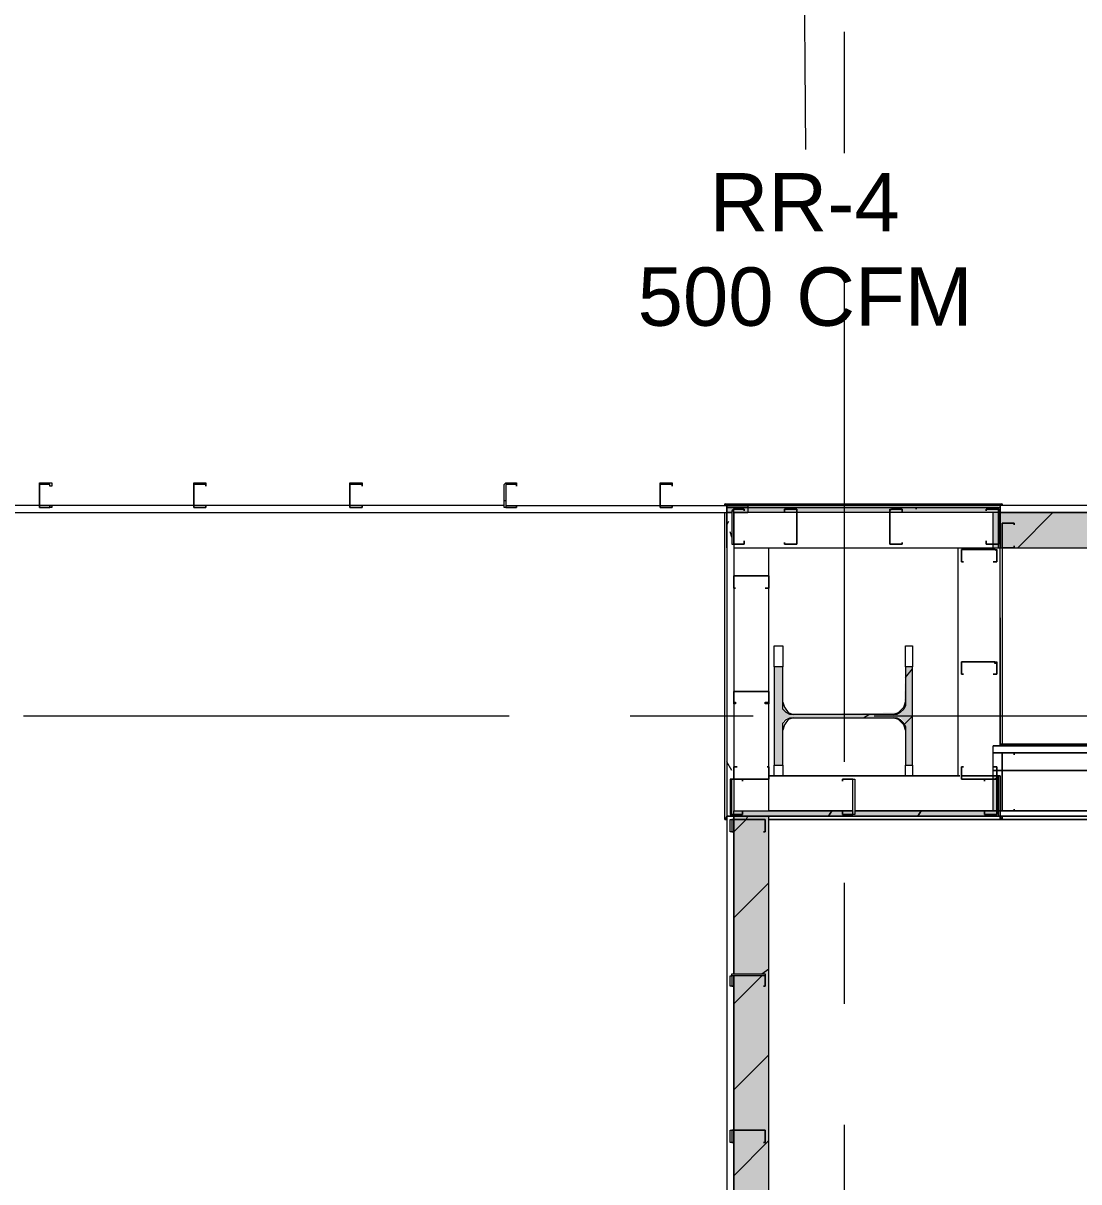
# Model space of a CAD drawing. Header units: metres. Extents: x 29 to 268, y -7 to 151.
# Drawn here: x 53.763 to 56.523, y 32.792 to 35.819 of the extents above; entities that cross this region are included whole.
import ezdxf

# ---------------------------------------------------------------- set-up
doc = ezdxf.new("R2010")
doc.units = ezdxf.units.M
doc.layers.add('HVAC - Ductos', color=5, linetype='Continuous', lineweight=50)
doc.layers.add('PDF2_Geometry', color=7, linetype='Continuous', true_color=0xaaaaaa)
doc.layers.add('PDF2_Solid Fills', color=7, linetype='Continuous', true_color=0xffffff)
doc.layers.add('PDF2_Text', color=7, linetype='Continuous')
doc.styles.add('PDF Helvetica', font='')
doc.styles.get('PDF Helvetica').set_extended_font_data('Helvetica')

msp = doc.modelspace()

# ---------------------------------------------------------------- hatches: boundary and pattern name
at = {"layer": 'PDF2_Solid Fills', "lineweight": 0, "transparency": 33554559}
for points in [[(56.2987, 34.5404), (56.2987, 34.4487), (56.3171, 34.4487), (56.3171, 34.5541), (55.6021, 34.5541), (55.6021, 34.5404)], [(56.3264, 34.4488), (57.825, 34.4533), (57.8296, 34.4533), (58.6313, 34.4488), (58.6363, 34.4488), (58.6363, 34.4533), (58.6409, 34.4533), (59.7842, 34.4488), (59.7912, 34.4488), (59.7912, 34.5404), (56.3171, 34.5404), (56.3171, 34.4488)], [(56.0696, 34.1371), (56.065, 34.0317), (56.0558, 34.0225), (56.0467, 34.0179), (55.7671, 34.0133), (55.7671, 34.0179), (55.7579, 34.0225), (55.7533, 34.0271), (55.7487, 34.0271), (55.7487, 34.1371), (55.7258, 34.1371), (55.7258, 33.8804), (55.7487, 33.8804), (55.7487, 33.995), (55.7579, 34.0041), (56.0558, 34.0041), (56.0696, 33.9904), (56.0696, 33.8804), (56.0879, 33.8804), (56.0879, 34.1371)], [(55.6204, 33.7475), (56.3125, 33.7475), (56.3125, 33.8529), (56.2987, 33.8529), (56.2987, 33.7613), (55.6204, 33.7613)]]:
    msp.add_hatch(color=256, dxfattribs=at).paths.add_polyline_path(points)
h = msp.add_hatch(color=256, dxfattribs=at)
h.paths.add_polyline_path([(55.7121, 28.0228), (55.7121, 33.7475), (55.6204, 33.7475), (55.6204, 28.0228)])
h.paths.add_polyline_path([(55.7121, 25.2912), (55.7121, 27.8991), (55.6204, 27.8991), (55.6204, 25.2912)])

# ---------------------------------------------------------------- linework, layer by layer
at = {"layer": 'HVAC - Ductos', "lineweight": 0}
msp.add_lwpolyline([(55.8038, 36.0529), (55.8084, 35.4891)], dxfattribs=at)
at = {"layer": 'PDF2_Geometry', "lineweight": 0}
for points in [[(55.9091, 35.7963), (55.9091, 35.48)], [(55.9091, 35.1592), (55.9091, 33.8896)], [(53.8054, 34.6138), (53.8054, 34.6138)], [(54.2408, 34.6092), (54.2408, 34.6092)], [(54.6166, 34.6138), (54.6166, 34.6138)], [(54.6487, 34.6092), (54.6487, 34.6092)], [(55.0245, 34.6138), (55.0245, 34.6138)], [(55.0521, 34.6092), (55.0521, 34.6092)], [(55.4279, 34.6138), (55.4279, 34.6138)], [(55.4599, 34.6092), (55.4599, 34.6092)], [(43.3049, 34.5404), (43.3049, 34.5587), (43.6532, 34.5587), (43.6853, 34.5587), (43.6853, 34.5541), (43.6853, 34.5404), (55.6158, 34.5404), (55.6021, 34.5404), (55.6021, 34.5541), (56.3171, 34.5541), (56.3171, 34.5404), (56.3125, 34.5404), (56.0283, 34.5404), (55.7854, 34.5404), (55.6204, 34.5404), (55.6204, 34.4487), (55.6204, 33.8437), (55.6204, 33.7613), (55.7121, 33.7613), (55.9321, 33.7613)], [(45.2757, 34.5587), (44.8724, 34.5587), (44.4644, 34.5587), (44.0611, 34.5587), (43.6853, 34.5587), (43.6853, 34.5541), (43.6853, 34.5404), (55.6158, 34.5404)], [(55.0199, 34.5587), (54.6166, 34.5587), (54.2087, 34.5587), (53.8054, 34.5587), (53.3975, 34.5587), (52.9941, 34.5587)], [(53.8054, 34.5541), (53.8054, 34.5541)], [(53.8054, 34.5541), (53.8054, 34.5541)], [(54.2408, 34.5587), (54.2408, 34.5587)], [(54.6166, 34.5541), (54.6166, 34.5541)], [(54.6166, 34.5541), (54.6166, 34.5541)], [(54.6487, 34.5587), (54.6487, 34.5587)], [(55.0245, 34.5587), (55.4279, 34.5587), (55.6021, 34.5587), (55.6021, 34.4487), (55.6021, 33.7475), (55.7121, 33.7475), (56.3171, 33.7475), (56.3171, 33.8529), (56.3125, 33.8529), (56.3079, 33.8529), (56.2987, 33.8529), (56.2162, 33.8529)], [(55.0245, 34.5541), (55.0245, 34.5541)], [(55.0521, 34.5587), (55.0521, 34.5587)], [(55.4279, 34.5541), (55.4279, 34.5541)], [(55.4279, 34.5541), (55.4279, 34.5541)], [(55.4599, 34.5587), (55.4599, 34.5587)], [(56.3171, 34.5587), (55.6021, 34.5587), (55.5975, 34.5633), (56.3217, 34.5633), (56.3217, 34.5587)], [(55.5975, 34.5587), (55.5975, 34.5633), (56.3217, 34.5633), (56.3171, 34.5587), (55.6021, 34.5587), (55.6571, 34.5587), (55.6021, 34.5587)], [(56.3171, 34.2654), (56.3171, 33.9308), (56.3171, 34.4487), (56.3171, 34.5404), (56.3125, 34.5404), (56.3125, 34.5541), (55.6021, 34.5541), (55.6021, 34.5587), (55.6021, 34.5541), (55.6021, 34.5404), (55.6021, 34.4487), (55.6021, 33.7475), (55.6204, 33.7475), (55.7121, 33.7475)], [(55.6021, 34.5541), (55.6021, 34.5541)], [(56.2117, 33.8529), (55.7121, 33.8529), (55.7121, 34.4487), (56.2987, 34.4487), (56.3125, 34.4487), (56.3171, 34.4487), (56.3171, 34.5587), (55.6571, 34.5587), (55.6571, 34.5404), (55.6204, 34.5404)], [(56.2804, 34.545), (56.2804, 34.545)], [(55.6204, 33.7475), (55.6204, 33.7383), (55.6204, 33.335), (55.6204, 33.7383), (55.6204, 33.7475), (55.6021, 33.7475), (55.5975, 33.7383), (55.6021, 33.7383), (55.5975, 33.7383), (55.5975, 34.5404)], [(55.6021, 34.4487), (55.6021, 34.5404), (55.6021, 33.7475), (55.6204, 33.7475), (55.7121, 33.7475), (56.3125, 33.7475), (56.3125, 33.7613), (56.3171, 33.7613), (56.3171, 33.8529)], [(55.6021, 34.5404), (55.6021, 34.5404)], [(56.2987, 34.4487), (56.2987, 34.4579), (56.2987, 34.5404), (56.0283, 34.5404), (55.7854, 34.5404), (55.6204, 34.5404), (55.6571, 34.5404)], [(56.0604, 34.5404), (56.0604, 34.5404)], [(56.3125, 34.4487), (56.3125, 34.5404)], [(56.0604, 34.4625), (56.0604, 34.4625)], [(56.2804, 34.4671), (56.2804, 34.4671)], [(56.3125, 34.4579), (56.3125, 34.4579)], [(56.3125, 34.4579), (56.3125, 34.4579)], [(56.3217, 33.7475), (56.3217, 33.7383), (56.3171, 33.7475), (55.7854, 33.7475), (56.3171, 33.7475), (56.3171, 33.7383), (56.7525, 33.7383), (56.3171, 33.7383), (56.3171, 33.7475), (56.3171, 33.7613), (56.3079, 33.7613), (55.9367, 33.7613), (56.3079, 33.7613), (56.3171, 33.7613), (56.3171, 33.8529), (56.3079, 33.8529), (56.2162, 33.8529), (56.3079, 33.8529), (56.3171, 33.8529), (56.3171, 33.7475), (55.6204, 33.7475), (55.6204, 33.7521), (55.6204, 33.7613), (55.9321, 33.7613), (55.7121, 33.7613), (55.7121, 33.8529), (56.2117, 33.8529), (56.2071, 33.8529), (56.2071, 34.4487), (56.3171, 34.4487)], [(56.3125, 34.4487), (56.3171, 34.4487)], [(56.3217, 34.4487), (56.3217, 33.9308)], [(56.2208, 34.4121), (56.2208, 34.4121)], [(56.2987, 34.4121), (56.2987, 34.4121)], [(55.625, 34.3433), (55.625, 34.3433)], [(55.7029, 34.3433), (55.7029, 34.3433)], [(55.7258, 34.1371), (55.7258, 34.1921), (55.7487, 34.1921), (55.7487, 34.1371)], [(56.0696, 34.1371), (56.0696, 34.1921), (56.0879, 34.1921), (56.0879, 34.1371)], [(56.0696, 34.1095), (56.0879, 34.1325)], [(56.2208, 34.1187), (56.2208, 34.1187)], [(56.2987, 34.1187), (56.2987, 34.1187)], [(55.6204, 34.0729), (55.6204, 34.0729)], [(55.6204, 34.0729), (55.6204, 34.0729)], [(55.7487, 34.0454), (55.7533, 34.0317), (55.7625, 34.0179), (55.7762, 34.0133)], [(56.0375, 34.0133), (56.0512, 34.0179), (56.065, 34.0317), (56.0696, 34.0454)], [(55.0337, 34.0087), (53.7641, 34.0087)], [(55.6708, 34.0087), (55.35, 34.0087)], [(55.7762, 34.0041), (55.7625, 33.9995), (55.7533, 33.9858), (55.7487, 33.9721)], [(55.9595, 34.0041), (55.9733, 34.0133)], [(57.2567, 34.0087), (55.9871, 34.0087)], [(56.0696, 33.9721), (56.065, 33.9858), (56.0512, 33.9995), (56.0375, 34.0041)], [(56.065, 33.9858), (56.0879, 34.0087)], [(55.9367, 33.7613), (56.2987, 33.7613), (56.2987, 33.8437), (56.2987, 33.8529), (56.2987, 33.8667), (56.3079, 33.8667), (56.3217, 33.8667), (56.7479, 33.8667), (56.3217, 33.8667), (56.3079, 33.8667), (56.2987, 33.8667), (56.2987, 33.9125), (56.7525, 33.9125)], [(56.7525, 33.9125), (56.2987, 33.9125), (56.2987, 33.9308), (56.7525, 33.9308)], [(56.2987, 33.9308), (56.2987, 33.9308)], [(56.7525, 33.9308), (56.2987, 33.9308), (56.7525, 33.9308)], [(56.7525, 33.9354), (56.3171, 33.9354), (56.3171, 33.9308), (56.7525, 33.9308)], [(60.2313, 33.7475), (60.2313, 33.9125), (60.2313, 33.9308), (56.7525, 33.9308), (56.7525, 33.9125), (56.7525, 33.8667), (56.7525, 33.7613), (56.3171, 33.7613), (56.7525, 33.7613), (56.7525, 33.7475), (56.3171, 33.7475), (56.7525, 33.7475), (56.7525, 33.9125), (56.7525, 33.9308), (56.7525, 33.9125), (56.7525, 33.7475), (56.7525, 31.0158), (56.7525, 30.8462), (56.7525, 30.8325), (56.7525, 33.6054), (56.7525, 30.8325), (56.7433, 30.8233), (57.5729, 30.8233), (57.5729, 27.2758)], [(56.7525, 33.9308), (56.3171, 33.9308)], [(56.3217, 33.9125), (56.3217, 33.9125)], [(56.3217, 33.9125), (56.3217, 33.9125)], [(56.3537, 33.9079), (56.3537, 33.9079)], [(55.7258, 33.8529), (55.7258, 33.8804)], [(55.7487, 33.8804), (55.7487, 33.8529)], [(56.0696, 33.8529), (56.0696, 33.8804)], [(56.0879, 33.8804), (56.0879, 33.8529)], [(55.6296, 33.8758), (55.6296, 33.8758)], [(55.7075, 33.8758), (55.7075, 33.8758)], [(56.2208, 33.8758), (56.2208, 33.8758)], [(56.2987, 33.8758), (56.2987, 33.8758)], [(56.3125, 33.7613), (56.3125, 33.8529)], [(56.3171, 33.8529), (56.3125, 33.8529)], [(55.9046, 33.8391), (55.9046, 33.8391)], [(55.9321, 33.8437), (55.9321, 33.8437)], [(56.2758, 33.8391), (56.2758, 33.8391)], [(55.9046, 33.7613), (55.9046, 33.7613)], [(56.2758, 33.7613), (56.2758, 33.7613)], [(56.3537, 33.7658), (56.3537, 33.7658)], [(55.6021, 33.7475), (55.6021, 33.7475)], [(55.6021, 33.7475), (56.3171, 33.7475), (55.6021, 33.7475)], [(55.6158, 33.7383), (55.6158, 33.7383)], [(55.6204, 33.7475), (55.6204, 33.7475)], [(55.7029, 33.7383), (55.7029, 33.7383)], [(55.7029, 33.7383), (55.7029, 33.7383)], [(55.9321, 33.7521), (55.9321, 33.7521)], [(56.7525, 33.7475), (56.3171, 33.7475), (56.7525, 33.7475), (56.3171, 33.7475), (56.7525, 33.7475)], [(55.6204, 33.7063), (55.6204, 33.7063)], [(55.6983, 33.7063), (55.6983, 33.7063)], [(55.9091, 33.5733), (55.9091, 33.2571)], [(55.6158, 33.3304), (55.6158, 33.3304)], [(55.6204, 33.3029), (55.6204, 33.3029)], [(55.6983, 33.3029), (55.6983, 33.3029)], [(55.7029, 33.3304), (55.7029, 33.3304)], [(55.9091, 32.9408), (55.9091, 31.6666)], [(55.6158, 32.9271), (55.6158, 32.9271)], [(55.7029, 32.9271), (55.7029, 32.9271)], [(55.7029, 32.9271), (55.7029, 32.9271)], [(55.6204, 32.895), (55.6204, 32.895)], [(55.6983, 32.895), (55.6983, 32.895)]]:
    msp.add_lwpolyline(points, dxfattribs=at)
for points in [[(53.8054, 34.5541), (53.8054, 34.6138), (53.8054, 34.6183), (53.8375, 34.6183), (53.8375, 34.6092), (53.8329, 34.6092), (53.8329, 34.6138), (53.8054, 34.6138), (53.8054, 34.5541), (53.8329, 34.5541), (53.8329, 34.5587), (53.8375, 34.5587), (53.8375, 34.5541)], [(54.2133, 34.5541), (54.2087, 34.5541), (54.2087, 34.6138), (54.2087, 34.6183), (54.2133, 34.6183), (54.2408, 34.6183), (54.2408, 34.6092), (54.2408, 34.6138), (54.2133, 34.6138), (54.2087, 34.6138), (54.2087, 34.5541), (54.2133, 34.5541), (54.2408, 34.5541)], [(54.6166, 34.5541), (54.6166, 34.6138), (54.6166, 34.6183), (54.6487, 34.6183), (54.6487, 34.6092), (54.6487, 34.6138), (54.6166, 34.6138), (54.6166, 34.5541), (54.6487, 34.5541)], [(55.0245, 34.5541), (55.0199, 34.5541), (55.0199, 34.6138), (55.0245, 34.6183), (55.0521, 34.6183), (55.0521, 34.6092), (55.0521, 34.6138), (55.0245, 34.6138), (55.0245, 34.5541), (55.0521, 34.5541)], [(55.4279, 34.5541), (55.4279, 34.6138), (55.4279, 34.6183), (55.4599, 34.6183), (55.4599, 34.6092), (55.4599, 34.6138), (55.4279, 34.6138), (55.4279, 34.5541), (55.4599, 34.5541)], [(54.2408, 34.5587), (54.2408, 34.5541)], [(54.6487, 34.5587), (54.6487, 34.5541)], [(55.0521, 34.5587), (55.0521, 34.5541)], [(55.4599, 34.5587), (55.4599, 34.5541)], [(56.3171, 34.5541), (56.3171, 34.5587), (55.6021, 34.5587), (55.6021, 34.5541)], [(55.6479, 34.5496), (55.6204, 34.5496), (55.6158, 34.545), (55.6158, 34.4579), (55.6204, 34.4579), (55.6479, 34.4579), (55.6479, 34.4671), (55.6479, 34.4579), (55.6204, 34.4579), (55.6204, 34.545), (55.6204, 34.5496), (55.6479, 34.5496), (55.6479, 34.545)], [(55.7533, 34.4579), (55.7854, 34.4579), (55.7854, 34.545), (55.7854, 34.5496), (55.7533, 34.5496), (55.7533, 34.5404), (55.7533, 34.5496), (55.7854, 34.5496), (55.7854, 34.545), (55.7854, 34.4579), (55.7533, 34.4579), (55.7533, 34.4625)], [(56.0329, 34.4579), (56.0283, 34.4579), (56.0283, 34.545), (56.0283, 34.5496), (56.0329, 34.5496), (56.0604, 34.5496), (56.0604, 34.5404), (56.0604, 34.5496), (56.0329, 34.5496), (56.0283, 34.545), (56.0283, 34.4579), (56.0329, 34.4579), (56.0604, 34.4579)], [(56.2804, 34.545), (56.2804, 34.5496)], [(56.3125, 34.5496), (56.3125, 34.545), (56.3125, 34.4579), (56.2804, 34.4579), (56.2804, 34.4671), (56.2804, 34.4579), (56.3125, 34.4579), (56.3125, 34.545), (56.3125, 34.5496), (56.2804, 34.5496)], [(56.3171, 34.4487), (59.7913, 34.4487), (59.7913, 34.5496), (59.7913, 34.5587), (59.7867, 34.5587), (56.3171, 34.5587)], [(55.6204, 34.4487), (56.3171, 34.4487), (56.3171, 34.5404), (56.3125, 34.5404), (56.0283, 34.5404), (55.7854, 34.5404), (55.6204, 34.5404)], [(56.3171, 34.5404), (59.7913, 34.5404)], [(56.3537, 34.5129), (56.3217, 34.5129), (56.3217, 34.5083), (56.3217, 34.4487), (56.3537, 34.4487), (56.3537, 34.4533), (56.3537, 34.4487), (56.3217, 34.4487), (56.3217, 34.5083), (56.3217, 34.5129), (56.3537, 34.5129), (56.3537, 34.5083)], [(56.0604, 34.4625), (56.0604, 34.4579)], [(56.2162, 34.4396), (56.2162, 34.4442), (56.3033, 34.4442), (56.3079, 34.4442), (56.3079, 34.4396), (56.3079, 34.4121), (56.2987, 34.4121), (56.3079, 34.4121), (56.3079, 34.4396), (56.3033, 34.4442), (56.2162, 34.4442), (56.2162, 34.4396), (56.2162, 34.4121)], [(56.2208, 34.4121), (56.2162, 34.4121)], [(55.6204, 34.3709), (55.6204, 34.3754), (55.7075, 34.3754), (55.7121, 34.3754), (55.7121, 34.3709), (55.7121, 34.3433), (55.7029, 34.3433), (55.7121, 34.3433), (55.7121, 34.3709), (55.7121, 34.3754), (55.7075, 34.3754), (55.6204, 34.3754), (55.6204, 34.3709), (55.6204, 34.3433)], [(55.625, 34.3433), (55.6204, 34.3433)], [(56.2162, 34.1463), (56.2162, 34.1508), (56.3033, 34.1508), (56.3079, 34.1508), (56.3079, 34.1463), (56.3079, 34.1187), (56.2987, 34.1187), (56.3079, 34.1187), (56.3079, 34.1463), (56.3033, 34.1463), (56.3033, 34.1508), (56.2162, 34.1508), (56.2162, 34.1463), (56.2162, 34.1187)], [(56.0696, 33.8804), (56.0879, 33.8804), (56.0879, 34.1371), (56.0696, 34.1371), (56.0696, 34.0363), (56.065, 34.0271), (56.0558, 34.0179), (56.0467, 34.0133), (55.7671, 34.0133), (55.7579, 34.0179), (55.7487, 34.0271), (55.7487, 34.0363), (55.7487, 34.1371), (55.7258, 34.1371), (55.7258, 33.8804), (55.7487, 33.8804), (55.7487, 33.9813), (55.7487, 33.9904), (55.7579, 33.9995), (55.7671, 34.0041), (56.0467, 34.0041), (56.0558, 33.9995), (56.065, 33.9904), (56.0696, 33.9813)], [(56.2208, 34.1187), (56.2162, 34.1187)], [(55.6204, 34.0729), (55.7075, 34.0729), (55.7121, 34.0729), (55.7121, 34.0408), (55.7029, 34.0408), (55.7029, 34.0454), (55.7121, 34.0454), (55.7121, 34.0729), (55.7075, 34.0729), (55.6204, 34.0729), (55.6204, 34.0454), (55.625, 34.0454), (55.625, 34.0408), (55.6204, 34.0408)], [(56.3171, 33.9308), (56.3171, 33.9354), (56.7525, 33.9354), (59.6721, 33.9354), (56.7525, 33.9354), (56.7525, 33.9308), (59.6355, 33.9308), (56.7525, 33.9308)], [(56.3217, 33.7613), (56.3217, 33.7658), (56.3217, 33.9125), (56.3537, 33.9125), (56.3537, 33.9079), (56.3537, 33.9125), (56.3217, 33.9125), (56.3217, 33.7658), (56.3217, 33.7613), (56.3537, 33.7613)], [(55.7121, 33.8483), (55.7121, 33.8437), (55.7075, 33.8437), (55.6204, 33.8437), (55.6204, 33.8483), (55.6204, 33.8758), (55.6296, 33.8758), (55.6204, 33.8758), (55.6204, 33.8483), (55.6204, 33.8437), (55.7075, 33.8437), (55.7121, 33.8437), (55.7121, 33.8483), (55.7121, 33.8758)], [(55.7075, 33.8758), (55.7121, 33.8758)], [(56.3079, 33.8483), (56.3079, 33.8437), (56.3033, 33.8437), (56.2162, 33.8437), (56.2162, 33.8483), (56.2162, 33.8758), (56.2208, 33.8758), (56.2162, 33.8758), (56.2162, 33.8483), (56.2162, 33.8437), (56.3033, 33.8437), (56.3079, 33.8483), (56.3079, 33.8758)], [(56.2987, 33.8758), (56.3079, 33.8758)], [(55.6433, 33.8437), (55.6158, 33.8437), (55.6112, 33.8437), (55.6112, 33.7521), (55.6158, 33.7521), (55.6433, 33.7521), (55.6433, 33.7613), (55.6433, 33.7521), (55.6158, 33.7521), (55.6158, 33.8437), (55.6433, 33.8437), (55.6433, 33.8391)], [(55.9046, 33.8391), (55.9046, 33.8437)], [(55.9321, 33.8437), (55.9367, 33.8437), (55.9367, 33.7521), (55.9321, 33.7521), (55.9046, 33.7521), (55.9046, 33.7613), (55.9046, 33.7521), (55.9321, 33.7521), (55.9321, 33.8437), (55.9046, 33.8437)], [(56.2758, 33.8391), (56.2758, 33.8437)], [(56.3033, 33.8437), (56.3079, 33.8437), (56.3079, 33.7521), (56.3033, 33.7521), (56.2758, 33.7521), (56.2758, 33.7613), (56.2758, 33.7521), (56.3033, 33.7521), (56.3079, 33.7521), (56.3079, 33.8437), (56.3033, 33.8437), (56.2758, 33.8437)], [(56.3537, 33.7658), (56.3537, 33.7613)], [(55.6021, 33.7475), (55.6021, 28.0228), (55.7121, 28.0228), (55.7121, 33.7475)], [(55.6112, 33.7383), (55.6158, 33.7383), (55.7029, 33.7383), (55.7029, 33.7063), (55.6983, 33.7063), (55.7029, 33.7063), (55.7029, 33.7383), (55.6158, 33.7383), (55.6158, 33.7063), (55.6204, 33.7063), (55.6112, 33.7063)], [(55.7121, 33.7383), (56.3217, 33.7383)], [(55.6112, 33.3304), (55.6158, 33.3304), (55.6158, 33.335), (55.7029, 33.335), (55.7029, 33.3304), (55.7029, 33.3029), (55.6983, 33.3029), (55.7029, 33.3029), (55.7029, 33.3304), (55.6158, 33.3304), (55.6158, 33.3029), (55.6204, 33.3029), (55.6112, 33.3029)], [(55.6204, 33.3304), (55.6204, 32.9271), (55.6204, 32.5192), (55.6204, 32.1158), (55.6204, 31.7079), (55.6204, 31.3046), (55.6204, 31.7079), (55.6204, 32.1158), (55.6204, 32.5192), (55.6204, 32.9271)], [(55.6112, 32.9271), (55.6158, 32.9271), (55.7029, 32.9271), (55.7029, 32.895), (55.6983, 32.895), (55.7029, 32.895), (55.7029, 32.9271), (55.6158, 32.9271), (55.6158, 32.895), (55.6204, 32.895), (55.6112, 32.895)]]:
    msp.add_lwpolyline(points, close=True, dxfattribs=at)
at = {"layer": 'PDF2_Geometry', "color": 254, "lineweight": 0, "true_color": 0xd2d2d2}
for points in [[(54.6212, 34.5541), (54.6212, 34.5541)], [(55.0199, 34.5725), (55.0245, 34.5725)], [(55.6158, 34.545), (55.6204, 34.545)], [(55.6204, 34.5496), (55.625, 34.5496)], [(56.0329, 34.4579), (56.0329, 34.4579)], [(56.23, 34.1508), (56.23, 34.1508)], [(56.2162, 34.1371), (56.2162, 34.1371)], [(55.6525, 34.0729), (55.6525, 34.0729)], [(55.6204, 34.0408), (55.6204, 34.0454)], [(56.3217, 33.8621), (56.3217, 33.8621)], [(55.9229, 33.8437), (55.9229, 33.8437)], [(56.3033, 33.8437), (56.3033, 33.8437)], [(56.3446, 33.7613), (56.3446, 33.7613)], [(55.6937, 33.7383), (55.6983, 33.7383)]]:
    msp.add_lwpolyline(points, dxfattribs=at)
at = {"layer": 'PDF2_Geometry', "color": 7, "lineweight": 0, "true_color": 0xffffff}
for points in [[(56.0971, 34.5496), (56.0971, 34.5541)], [(55.8679, 33.7475), (55.8771, 33.7613)], [(56.1017, 33.7475), (56.1108, 33.7613)]]:
    msp.add_lwpolyline(points, close=True, dxfattribs=at)
for points in [[(55.6067, 34.5175), (55.6021, 34.5083)], [(56.3263, 34.5404), (56.3263, 34.5404)], [(55.6158, 34.4763), (55.6112, 34.49)], [(55.6158, 33.8667), (55.6021, 33.8896)]]:
    msp.add_lwpolyline(points, dxfattribs=at)
at = {"layer": 'PDF2_Geometry', "color": 254, "lineweight": 0, "true_color": 0xd4d4d4}
for points in [[(56.3629, 34.4487), (56.4546, 34.5404)], [(55.6204, 33.7063), (55.6525, 33.7383), (55.6571, 33.7475)], [(55.6204, 33.4817), (55.7121, 33.5733)], [(55.6937, 33.335), (55.7121, 33.3487)], [(55.6204, 33.2571), (55.6937, 33.3304)], [(55.6204, 33.0325), (55.7121, 33.1241)], [(55.6204, 32.8079), (55.7121, 32.8995)]]:
    msp.add_lwpolyline(points, dxfattribs=at)

# ---------------------------------------------------------------- texts
at = {"layer": 'PDF2_Text', "lineweight": 0, "char_height": 0.15247, "attachment_point": 4, "style": 'PDF Helvetica'}
for s, insert in [('RR-4', (55.5572, 35.3513)), ('500 CFM', (55.3692, 35.1038))]:
    msp.add_mtext(s, dxfattribs=dict(at, insert=insert))

doc.saveas('drawing.dxf')
